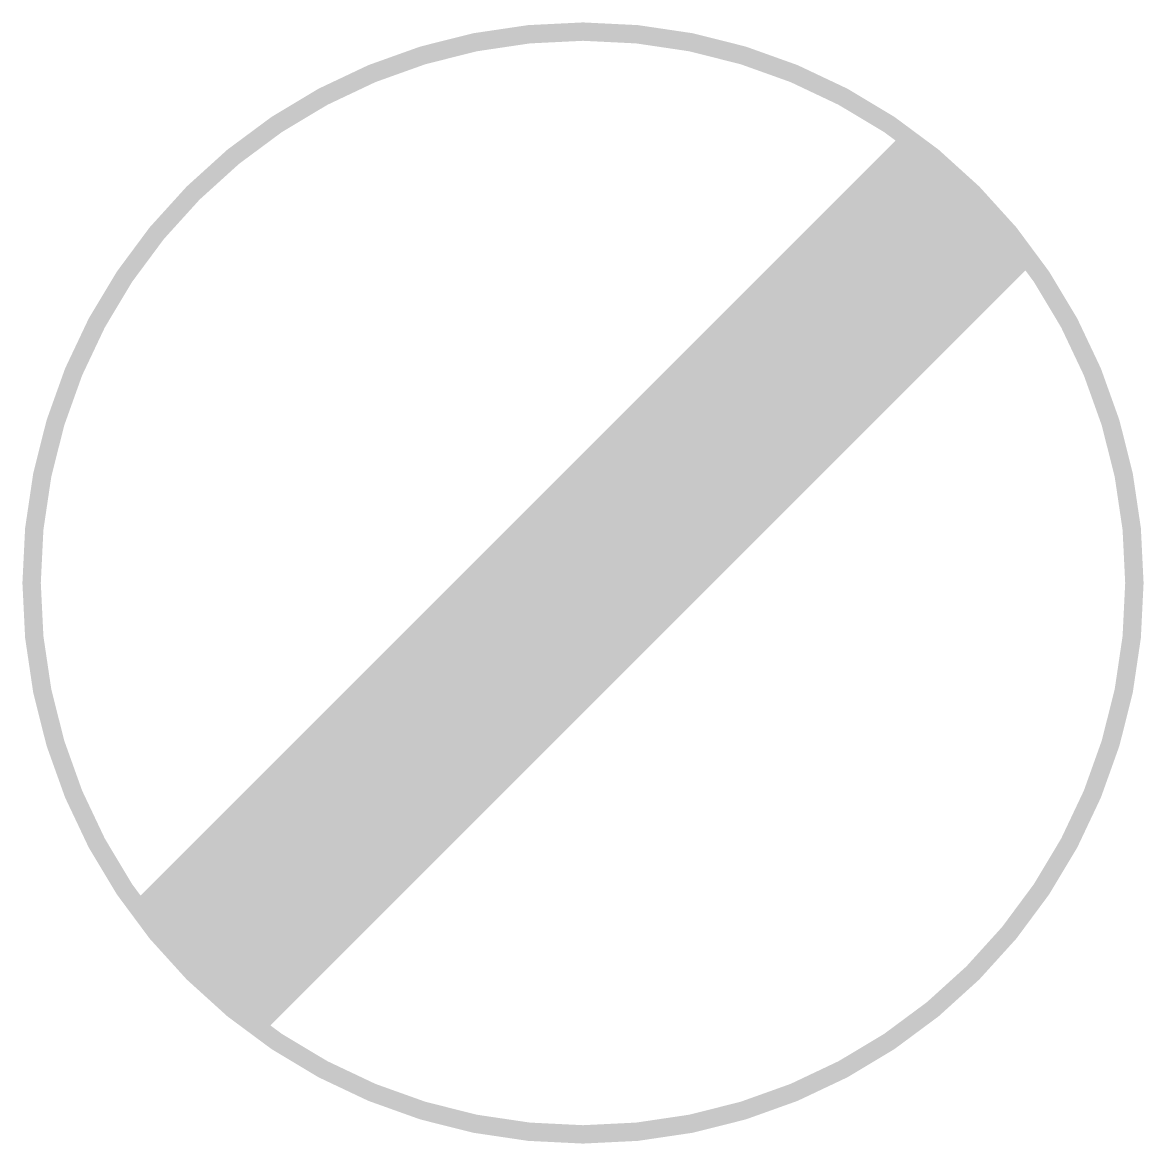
# Model space of a CAD drawing. Extents: x -3.05 to 3.05, y -3.05 to 3.05.
import ezdxf

# ---------------------------------------------------------------- set-up
doc = ezdxf.new("R2010")
doc.units = 0
doc.header["$MEASUREMENT"] = 0
doc.layers.get('0').update_dxf_attribs({"linetype": 'CONTINUOUS'})

msp = doc.modelspace()

# ---------------------------------------------------------------- linework, layer by layer
at = {"const_width": 0.1}
msp.add_lwpolyline([(-3, 0, 1), (3, 0, 1)], format="xyb", close=True, dxfattribs=at)
at = {"const_width": 1}
msp.add_lwpolyline([(-2.1213, -2.1213), (2.1213, 2.1213)], dxfattribs=at)

doc.saveas('drawing.dxf')
